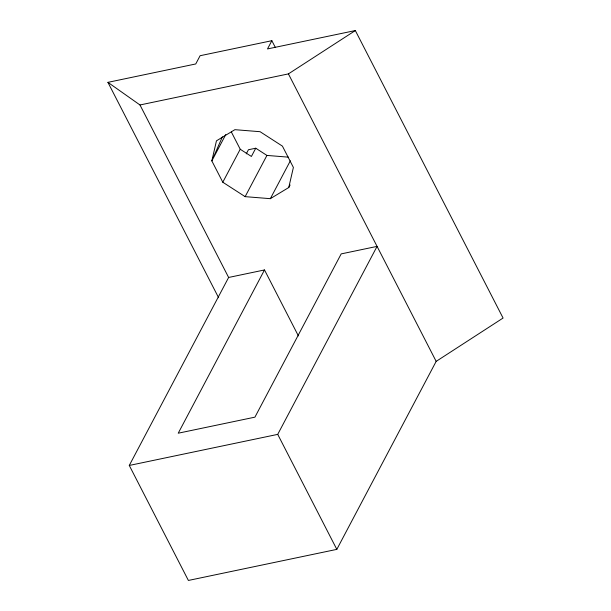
<?xml version="1.0" encoding="UTF-8"?>
<svg xmlns="http://www.w3.org/2000/svg" width="611" height="611" viewBox="0 0 611 611"><rect width="100%" height="100%" fill="white"/><g stroke="black" fill="none" stroke-linecap="round" stroke-linejoin="round"><path stroke-width="0.92" d="M288.766 187.516L293.387 167.445L282.427 146.128L260.08 131.701L234.884 129.677L216.454 140.836L211.841 160.907L222.794 182.223L245.141 196.65L270.345 198.674L288.766 187.516L290.103 184.996M222.396 136.803L211.841 160.907L225.78 134.519M275.347 47.475L271.857 40.693L267.496 48.933L355.327 30.55L503.074 318.041L436.17 361.376L336.821 549.373L188.387 580.45L129.28 465.452L228.629 277.463L264.502 269.947L298.397 335.905M222.794 182.223L240.222 149.244L231.378 132.022M246.256 153.865L248.433 149.741L255.757 148.213L266.931 155.423L288.392 157.149M255.757 148.213L251.396 156.454L240.222 149.244M245.141 196.65L266.931 155.423M270.345 198.674L290.347 160.815M264.502 269.947L178.229 433.207L254.924 417.153L341.19 253.893L377.071 246.386L277.722 434.375L129.28 465.452M271.857 40.693L200.11 55.716L195.749 63.956L107.926 82.348L139.98 104.97L288.415 73.893L355.327 30.55M288.415 73.893L436.17 361.376M139.98 104.97L228.629 277.463M107.926 82.348L218.623 297.748M277.722 434.375L336.821 549.373"/></g></svg>
